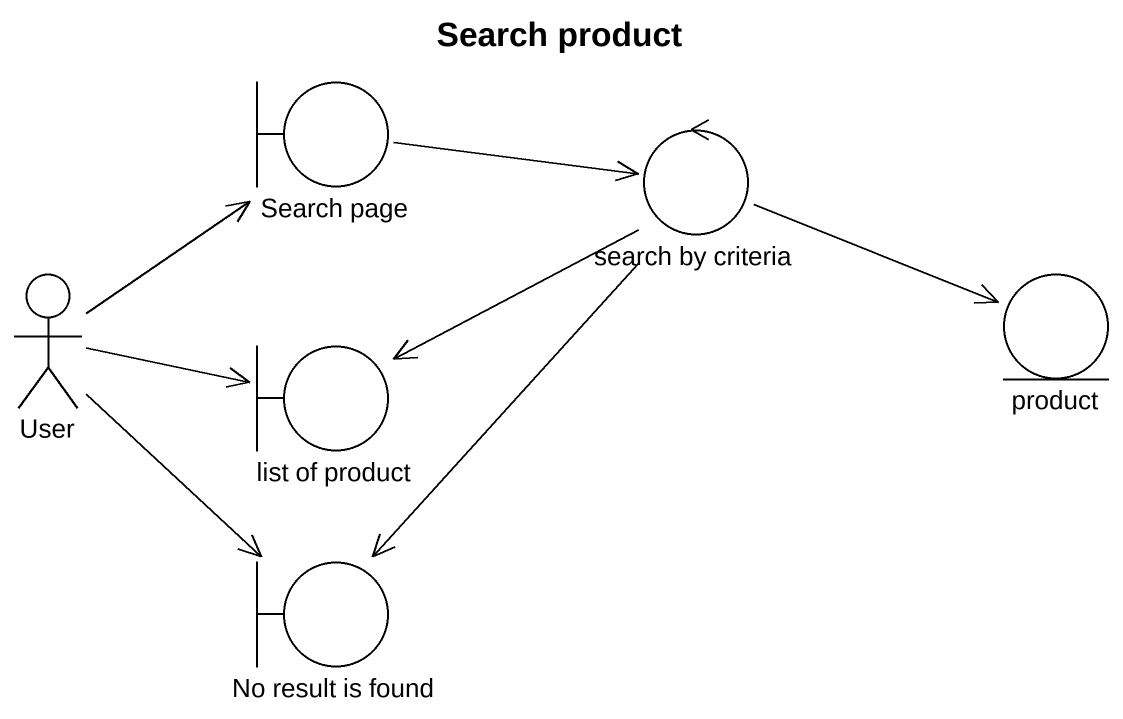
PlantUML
@startuml
title Search product
boundary "Search page" as Search_page
control "search by criteria" as search_by_criteria
actor User
entity product
boundary "list of product" as list_of_product
boundary "No result is found" as No_result_is_found
Search_page -right-> search_by_criteria
search_by_criteria -right-> product
search_by_criteria --> list_of_product
search_by_criteria --> No_result_is_found
User -up-> Search_page
User -right-> list_of_product
User --> No_result_is_found
@enduml
